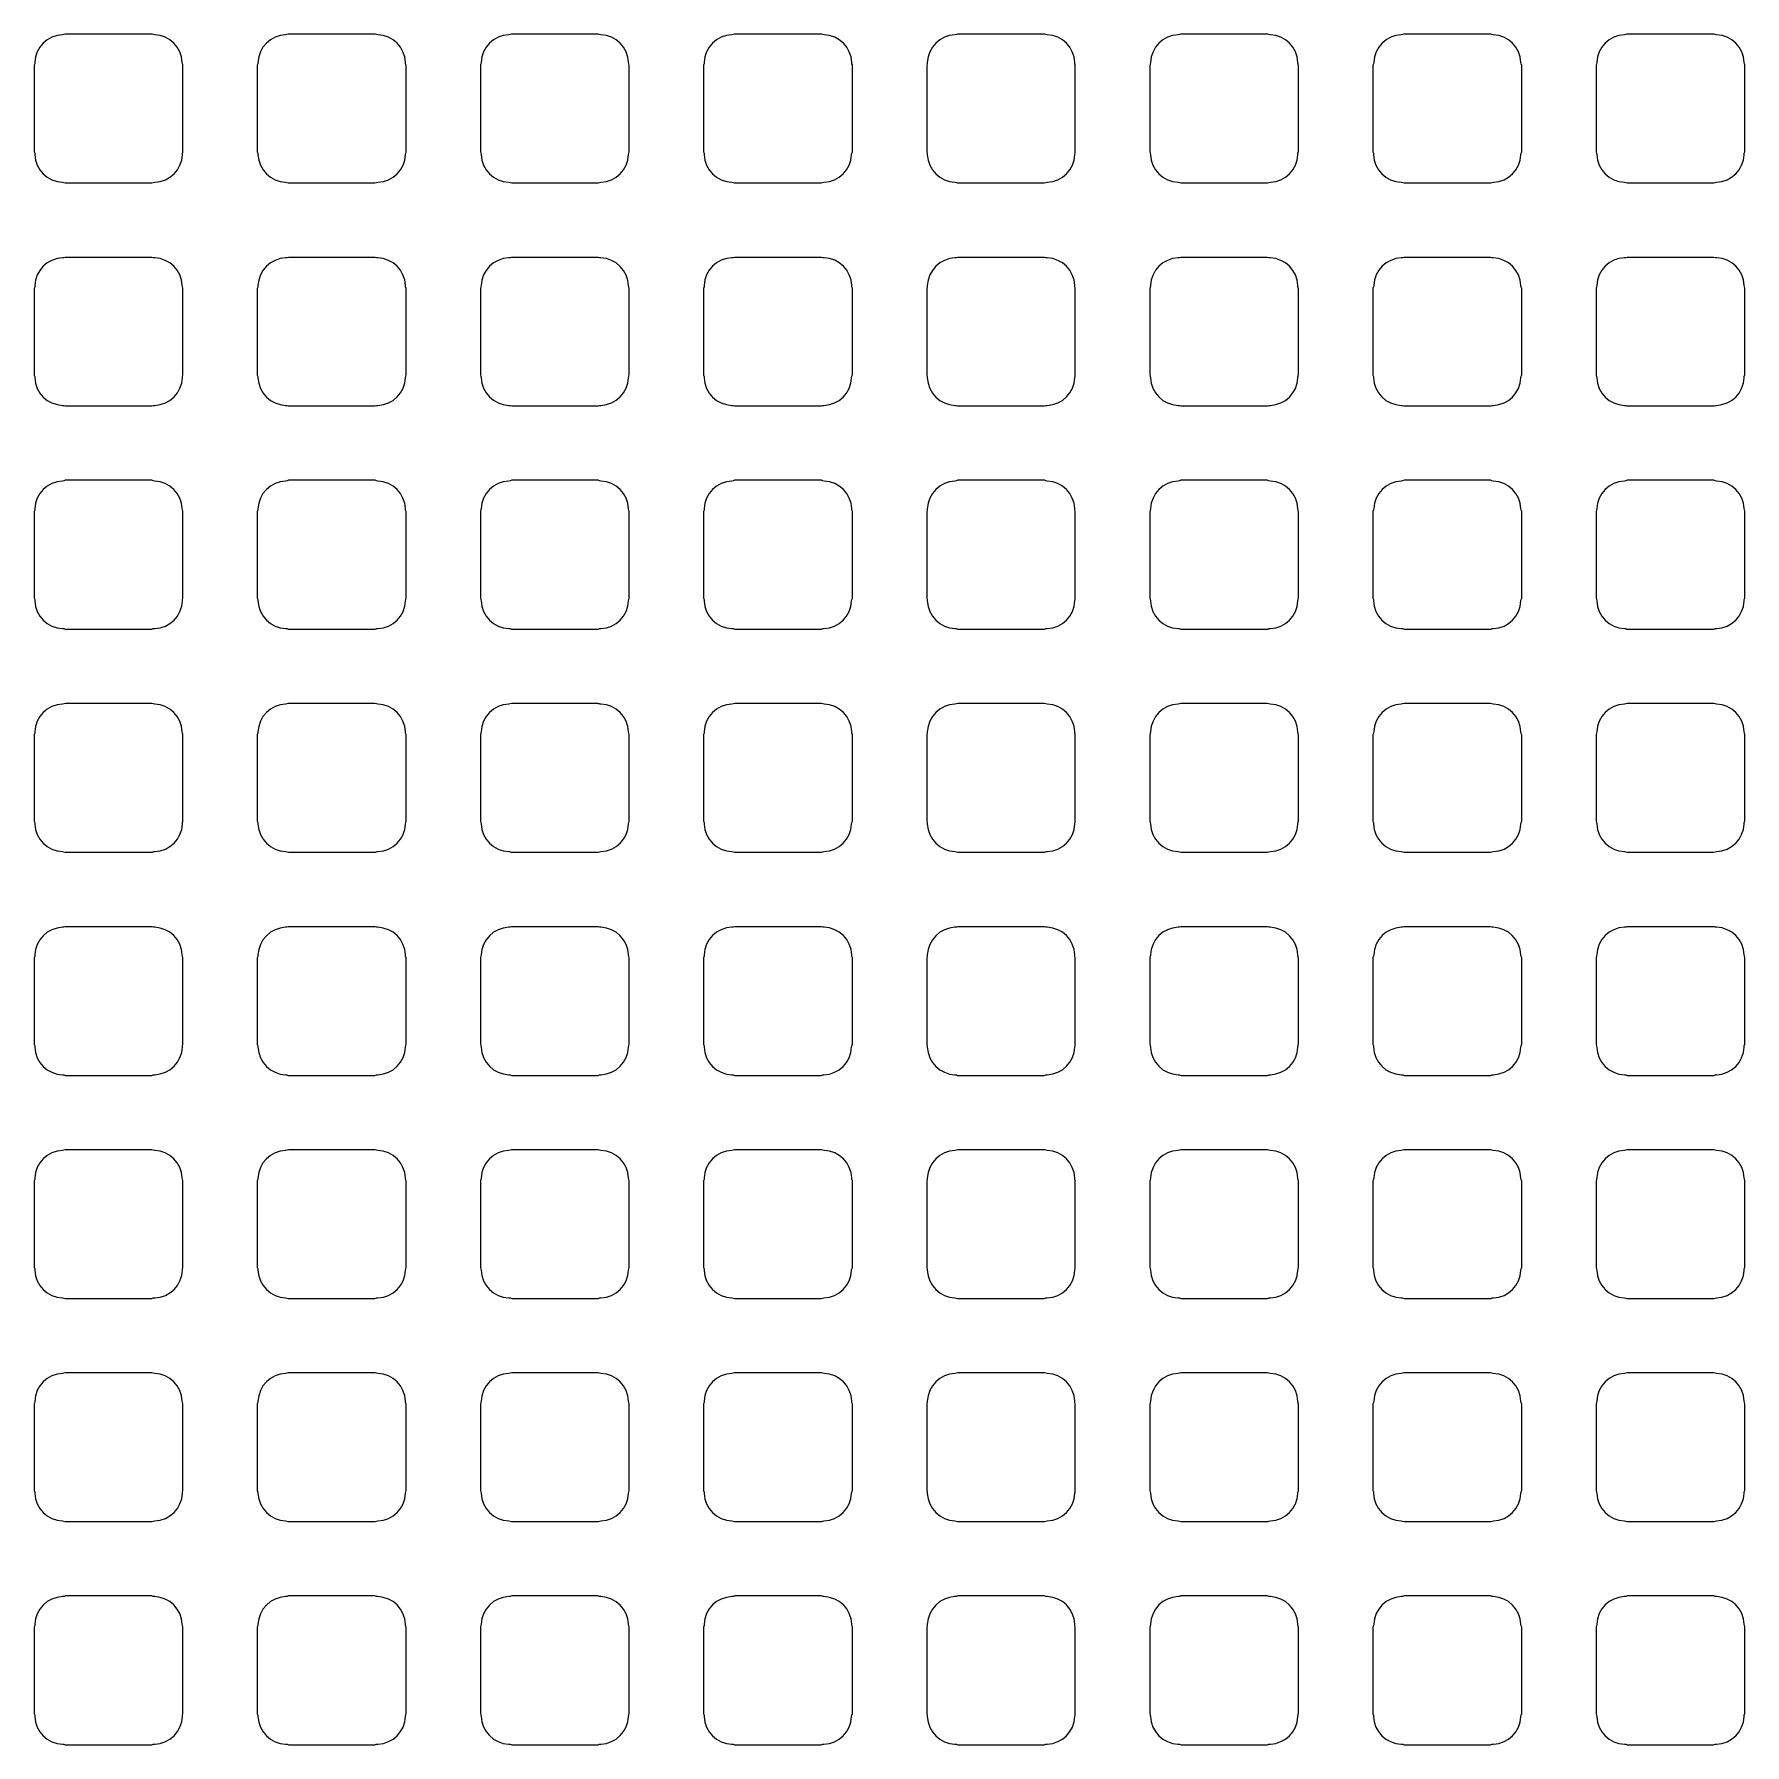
# Model space of a CAD drawing. Header units: millimetres. Extents: x 3440 to 3572, y 2 to 96.
# Drawn here: x 3529.025 to 3530.193, y 59.916 to 61.084 of the extents above; entities that cross this region are included whole.
import ezdxf

# ---------------------------------------------------------------- set-up
doc = ezdxf.new("R2010")
doc.units = ezdxf.units.MM
doc.header["$LTSCALE"] = 23.1
doc.layers.add('gbr-dxf', color=7, linetype='CONTINUOUS')

msp = doc.modelspace()

# ---------------------------------------------------------------- linework, layer by layer
at = {"layer": 'gbr-dxf', "linetype": 'Continuous'}
for points in [[(3529.0247, 61.0036, -0.095462), (3529.0251, 61.0017, 0.393729), (3529.044, 60.9829, -0.095482), (3529.0458, 60.9824), (3529.105, 60.9824, -0.104567), (3529.107, 60.9829, 0.393729), (3529.1259, 61.0018, -0.088868), (3529.1262, 61.0035), (3529.1262, 61.063, -0.092621), (3529.1258, 61.0648, 0.393729), (3529.107, 61.0836, -0.092282), (3529.1052, 61.084), (3529.0458, 61.084, -0.095462), (3529.044, 61.0836, 0.393729), (3529.0251, 61.0647, -0.09841), (3529.0247, 61.0628)], [(3529.177, 61.0036, -0.098843), (3529.1775, 61.0017, 0.393729), (3529.1964, 60.9829, -0.095482), (3529.1982, 60.9824), (3529.2574, 60.9824, -0.104567), (3529.2594, 60.9829, 0.393729), (3529.2783, 61.0018, -0.09841), (3529.2787, 61.0037), (3529.2787, 61.0628, -0.101214), (3529.2782, 61.0648, 0.393729), (3529.2594, 61.0836, -0.092282), (3529.2576, 61.084), (3529.1982, 61.084, -0.095462), (3529.1964, 61.0836, 0.393729), (3529.1775, 61.0647, -0.101678), (3529.177, 61.0628)], [(3529.3295, 61.0037, -0.098843), (3529.33, 61.0018, 0.393729), (3529.3488, 60.9829, -0.104195), (3529.3508, 60.9824), (3529.4098, 60.9824, -0.101214), (3529.4118, 60.9829, 0.393729), (3529.4306, 61.0018, -0.09841), (3529.4311, 61.0037), (3529.4311, 61.0628, -0.101214), (3529.4306, 61.0647, 0.393729), (3529.4118, 61.0836, -0.095482), (3529.4099, 61.084), (3529.3507, 61.084, -0.098843), (3529.3488, 61.0836, 0.393729), (3529.3299, 61.0647, -0.088868), (3529.3295, 61.063)], [(3529.4819, 61.0036, -0.095462), (3529.4823, 61.0017, 0.393729), (3529.5012, 60.9829, -0.09841), (3529.5031, 60.9824), (3529.5623, 60.9824, -0.095462), (3529.5641, 60.9829, 0.393729), (3529.583, 61.0017, -0.101678), (3529.5835, 61.0037), (3529.5835, 61.063, -0.092621), (3529.5831, 61.0648, 0.393729), (3529.5642, 61.0836, -0.088868), (3529.5625, 61.084), (3529.503, 61.084, -0.092621), (3529.5012, 61.0836, 0.393729), (3529.4823, 61.0648, -0.09841), (3529.4819, 61.0628)], [(3529.6343, 61.0036, -0.095462), (3529.6347, 61.0017, 0.393729), (3529.6536, 60.9829, -0.095482), (3529.6554, 60.9824), (3529.7146, 60.9824, -0.104567), (3529.7166, 60.9829, 0.393729), (3529.7355, 61.0018, -0.088868), (3529.7358, 61.0035), (3529.7358, 61.063, -0.092621), (3529.7354, 61.0648, 0.393729), (3529.7166, 61.0836, -0.092282), (3529.7148, 61.084), (3529.6554, 61.084, -0.095462), (3529.6536, 61.0836, 0.393729), (3529.6347, 61.0647, -0.09841), (3529.6343, 61.0628)], [(3529.7866, 61.0038, -0.104567), (3529.7871, 61.0018, 0.393729), (3529.806, 60.9829, -0.101678), (3529.808, 60.9824), (3529.8671, 60.9824, -0.098843), (3529.869, 60.9829, 0.393729), (3529.8878, 61.0017, -0.104195), (3529.8883, 61.0038), (3529.8883, 61.0626, -0.10699), (3529.8878, 61.0647, 0.393729), (3529.8689, 61.0836, -0.09841), (3529.867, 61.084), (3529.8078, 61.084, -0.089302), (3529.806, 61.0836, 0.393729), (3529.7872, 61.0648, -0.107228), (3529.7866, 61.0627)], [(3529.9391, 61.0036, -0.095462), (3529.9395, 61.0018, 0.393729), (3529.9584, 60.9829, -0.101678), (3529.9604, 60.9824), (3530.0195, 60.9824, -0.098843), (3530.0214, 60.9829, 0.393729), (3530.0402, 61.0017, -0.101678), (3530.0407, 61.0037), (3530.0407, 61.0627, -0.104567), (3530.0402, 61.0647, 0.393729), (3530.0213, 61.0836, -0.09841), (3530.0194, 61.084), (3529.9602, 61.084, -0.089302), (3529.9584, 61.0836, 0.393729), (3529.9396, 61.0648, -0.09841), (3529.9391, 61.0629)], [(3530.0915, 61.0036, -0.095462), (3530.0919, 61.0017, 0.393729), (3530.1108, 60.9829, -0.09841), (3530.1127, 60.9824), (3530.1719, 60.9824, -0.095462), (3530.1737, 60.9829, 0.393729), (3530.1926, 61.0017, -0.101678), (3530.1931, 61.0037), (3530.1931, 61.063, -0.092621), (3530.1927, 61.0648, 0.393729), (3530.1738, 61.0836, -0.088868), (3530.1721, 61.084), (3530.1126, 61.084, -0.092621), (3530.1108, 61.0836, 0.393729), (3530.0919, 61.0648, -0.09841), (3530.0915, 61.0628)], [(3529.0247, 60.8512, -0.095462), (3529.0251, 60.8493, 0.393729), (3529.044, 60.8305, -0.092282), (3529.0457, 60.8301), (3529.1051, 60.8301, -0.101214), (3529.107, 60.8305, 0.393729), (3529.1259, 60.8494, -0.088868), (3529.1262, 60.8511), (3529.1262, 60.9106, -0.092621), (3529.1258, 60.9124, 0.393729), (3529.107, 60.9312, -0.095482), (3529.1051, 60.9316), (3529.0459, 60.9316, -0.098843), (3529.044, 60.9312, 0.393729), (3529.0251, 60.9123, -0.09841), (3529.0247, 60.9104)], [(3529.177, 60.8512, -0.098843), (3529.1775, 60.8493, 0.393729), (3529.1964, 60.8305, -0.092282), (3529.1981, 60.8301), (3529.2574, 60.8301, -0.101214), (3529.2594, 60.8305, 0.393729), (3529.2783, 60.8494, -0.09841), (3529.2787, 60.8513), (3529.2787, 60.9104, -0.101214), (3529.2782, 60.9124, 0.393729), (3529.2594, 60.9312, -0.095482), (3529.2575, 60.9316), (3529.1983, 60.9316, -0.098843), (3529.1964, 60.9312, 0.393729), (3529.1775, 60.9123, -0.101678), (3529.177, 60.9104)], [(3529.3295, 60.8513, -0.098843), (3529.33, 60.8494, 0.393729), (3529.3488, 60.8305, -0.101678), (3529.3508, 60.8301), (3529.4099, 60.8301, -0.098843), (3529.4118, 60.8305, 0.393729), (3529.4306, 60.8494, -0.09841), (3529.4311, 60.8513), (3529.4311, 60.9104, -0.101214), (3529.4306, 60.9123, 0.393729), (3529.4118, 60.9312, -0.09841), (3529.4099, 60.9316), (3529.3507, 60.9316, -0.101214), (3529.3488, 60.9312, 0.393729), (3529.3299, 60.9123, -0.088868), (3529.3295, 60.9106)], [(3529.4819, 60.8512, -0.095462), (3529.4823, 60.8493, 0.393729), (3529.5012, 60.8305, -0.095482), (3529.503, 60.8301), (3529.5623, 60.8301, -0.092621), (3529.5641, 60.8305, 0.393729), (3529.583, 60.8493, -0.101678), (3529.5835, 60.8513), (3529.5835, 60.9106, -0.092621), (3529.5831, 60.9124, 0.393729), (3529.5642, 60.9312, -0.092282), (3529.5624, 60.9316), (3529.5031, 60.9316, -0.095462), (3529.5012, 60.9312, 0.393729), (3529.4823, 60.9124, -0.09841), (3529.4819, 60.9104)], [(3529.6343, 60.8512, -0.095462), (3529.6347, 60.8493, 0.393729), (3529.6536, 60.8305, -0.092282), (3529.6553, 60.8301), (3529.7146, 60.8301, -0.101214), (3529.7166, 60.8305, 0.393729), (3529.7355, 60.8494, -0.088868), (3529.7358, 60.8511), (3529.7358, 60.9106, -0.092621), (3529.7354, 60.9124, 0.393729), (3529.7166, 60.9312, -0.095482), (3529.7147, 60.9316), (3529.6555, 60.9316, -0.098843), (3529.6536, 60.9312, 0.393729), (3529.6347, 60.9123, -0.09841), (3529.6343, 60.9104)], [(3529.7866, 60.8514, -0.104567), (3529.7871, 60.8494, 0.393729), (3529.806, 60.8305, -0.09841), (3529.8079, 60.8301), (3529.8671, 60.8301, -0.095462), (3529.869, 60.8305, 0.393729), (3529.8878, 60.8493, -0.104195), (3529.8883, 60.8514), (3529.8883, 60.9102, -0.10699), (3529.8878, 60.9123, 0.393729), (3529.8689, 60.9312, -0.101678), (3529.867, 60.9316), (3529.8078, 60.9316, -0.092621), (3529.806, 60.9312, 0.393729), (3529.7872, 60.9124, -0.107228), (3529.7866, 60.9103)], [(3529.9391, 60.8512, -0.095462), (3529.9395, 60.8494, 0.393729), (3529.9584, 60.8305, -0.09841), (3529.9603, 60.8301), (3530.0195, 60.8301, -0.095462), (3530.0214, 60.8305, 0.393729), (3530.0402, 60.8493, -0.101678), (3530.0407, 60.8513), (3530.0407, 60.9103, -0.104567), (3530.0402, 60.9123, 0.393729), (3530.0213, 60.9312, -0.101678), (3530.0194, 60.9316), (3529.9602, 60.9316, -0.092621), (3529.9584, 60.9312, 0.393729), (3529.9396, 60.9124, -0.09841), (3529.9391, 60.9105)], [(3530.0915, 60.8512, -0.095462), (3530.0919, 60.8493, 0.393729), (3530.1108, 60.8305, -0.095482), (3530.1126, 60.8301), (3530.1719, 60.8301, -0.092621), (3530.1737, 60.8305, 0.393729), (3530.1926, 60.8493, -0.101678), (3530.1931, 60.8513), (3530.1931, 60.9106, -0.092621), (3530.1927, 60.9124, 0.393729), (3530.1738, 60.9312, -0.092282), (3530.172, 60.9316), (3530.1127, 60.9316, -0.095462), (3530.1108, 60.9312, 0.393729), (3530.0919, 60.9124, -0.09841), (3530.0915, 60.9104)], [(3529.0247, 60.6988, -0.095462), (3529.0251, 60.6969, 0.393729), (3529.044, 60.6781, -0.088868), (3529.0457, 60.6777), (3529.1051, 60.6777, -0.098843), (3529.107, 60.6781, 0.393729), (3529.1259, 60.697, -0.088868), (3529.1262, 60.6987), (3529.1262, 60.7582, -0.092621), (3529.1258, 60.76, 0.393729), (3529.107, 60.7788, -0.09841), (3529.1051, 60.7793), (3529.0459, 60.7793, -0.101214), (3529.044, 60.7788, 0.393729), (3529.0251, 60.7599, -0.09841), (3529.0247, 60.758)], [(3529.177, 60.6988, -0.098843), (3529.1775, 60.6969, 0.393729), (3529.1964, 60.6781, -0.088868), (3529.1981, 60.6777), (3529.2575, 60.6777, -0.098843), (3529.2594, 60.6781, 0.393729), (3529.2783, 60.697, -0.09841), (3529.2787, 60.6989), (3529.2787, 60.758, -0.101214), (3529.2782, 60.76, 0.393729), (3529.2594, 60.7788, -0.09841), (3529.2575, 60.7793), (3529.1983, 60.7793, -0.101214), (3529.1964, 60.7788, 0.393729), (3529.1775, 60.7599, -0.101678), (3529.177, 60.758)], [(3529.3295, 60.6989, -0.098843), (3529.33, 60.697, 0.393729), (3529.3488, 60.6781, -0.09841), (3529.3507, 60.6777), (3529.4099, 60.6777, -0.095462), (3529.4118, 60.6781, 0.393729), (3529.4306, 60.697, -0.09841), (3529.4311, 60.6989), (3529.4311, 60.758, -0.101214), (3529.4306, 60.7599, 0.393729), (3529.4118, 60.7788, -0.101678), (3529.4098, 60.7793), (3529.3508, 60.7793, -0.104567), (3529.3488, 60.7788, 0.393729), (3529.3299, 60.7599, -0.088868), (3529.3295, 60.7582)], [(3529.4819, 60.6988, -0.095462), (3529.4823, 60.6969, 0.393729), (3529.5012, 60.6781, -0.092282), (3529.503, 60.6777), (3529.5624, 60.6777, -0.089302), (3529.5641, 60.6781, 0.393729), (3529.583, 60.6969, -0.101678), (3529.5835, 60.6989), (3529.5835, 60.7582, -0.092621), (3529.5831, 60.76, 0.393729), (3529.5642, 60.7788, -0.095482), (3529.5624, 60.7793), (3529.5031, 60.7793, -0.098843), (3529.5012, 60.7788, 0.393729), (3529.4823, 60.76, -0.09841), (3529.4819, 60.758)], [(3529.6343, 60.6988, -0.095462), (3529.6347, 60.6969, 0.393729), (3529.6536, 60.6781, -0.088868), (3529.6553, 60.6777), (3529.7147, 60.6777, -0.098843), (3529.7166, 60.6781, 0.393729), (3529.7355, 60.697, -0.088868), (3529.7358, 60.6987), (3529.7358, 60.7582, -0.092621), (3529.7354, 60.76, 0.393729), (3529.7166, 60.7788, -0.09841), (3529.7147, 60.7793), (3529.6555, 60.7793, -0.101214), (3529.6536, 60.7788, 0.393729), (3529.6347, 60.7599, -0.09841), (3529.6343, 60.758)], [(3529.7866, 60.699, -0.104567), (3529.7871, 60.697, 0.393729), (3529.806, 60.6781, -0.095482), (3529.8078, 60.6777), (3529.8672, 60.6777, -0.092621), (3529.869, 60.6781, 0.393729), (3529.8878, 60.6969, -0.104195), (3529.8883, 60.699), (3529.8883, 60.7578, -0.10699), (3529.8878, 60.7599, 0.393729), (3529.8689, 60.7788, -0.104195), (3529.8669, 60.7793), (3529.8079, 60.7793, -0.095462), (3529.806, 60.7788, 0.393729), (3529.7872, 60.76, -0.107228), (3529.7866, 60.7579)], [(3529.9391, 60.6988, -0.095462), (3529.9395, 60.697, 0.393729), (3529.9584, 60.6781, -0.095482), (3529.9603, 60.6777), (3530.0196, 60.6777, -0.092621), (3530.0214, 60.6781, 0.393729), (3530.0402, 60.6969, -0.101678), (3530.0407, 60.6989), (3530.0407, 60.7579, -0.104567), (3530.0402, 60.7599, 0.393729), (3530.0213, 60.7788, -0.104195), (3530.0193, 60.7793), (3529.9603, 60.7793, -0.095462), (3529.9584, 60.7788, 0.393729), (3529.9396, 60.76, -0.09841), (3529.9391, 60.7581)], [(3530.0915, 60.6988, -0.095462), (3530.0919, 60.6969, 0.393729), (3530.1108, 60.6781, -0.092282), (3530.1126, 60.6777), (3530.172, 60.6777, -0.089302), (3530.1737, 60.6781, 0.393729), (3530.1926, 60.6969, -0.101678), (3530.1931, 60.6989), (3530.1931, 60.7582, -0.092621), (3530.1927, 60.76, 0.393729), (3530.1738, 60.7788, -0.095482), (3530.172, 60.7793), (3530.1127, 60.7793, -0.098843), (3530.1108, 60.7788, 0.393729), (3530.0919, 60.76, -0.09841), (3530.0915, 60.758)], [(3529.0247, 60.5464, -0.095462), (3529.0251, 60.5445, 0.393729), (3529.044, 60.5257, -0.09841), (3529.0459, 60.5252), (3529.1049, 60.5252, -0.10699), (3529.107, 60.5257, 0.393729), (3529.1259, 60.5446, -0.088868), (3529.1262, 60.5463), (3529.1262, 60.6058, -0.092621), (3529.1258, 60.6076, 0.393729), (3529.107, 60.6264, -0.101678), (3529.105, 60.6269), (3529.046, 60.6269, -0.104567), (3529.044, 60.6264, 0.393729), (3529.0251, 60.6075, -0.09841), (3529.0247, 60.6056)], [(3529.177, 60.5464, -0.098843), (3529.1775, 60.5445, 0.393729), (3529.1964, 60.5257, -0.09841), (3529.1983, 60.5252), (3529.2573, 60.5252, -0.10699), (3529.2594, 60.5257, 0.393729), (3529.2783, 60.5446, -0.09841), (3529.2787, 60.5465), (3529.2787, 60.6056, -0.101214), (3529.2782, 60.6076, 0.393729), (3529.2594, 60.6264, -0.101678), (3529.2574, 60.6269), (3529.1984, 60.6269, -0.104567), (3529.1964, 60.6264, 0.393729), (3529.1775, 60.6075, -0.101678), (3529.177, 60.6056)], [(3529.3295, 60.5465, -0.098843), (3529.33, 60.5446, 0.393729), (3529.3488, 60.5257, -0.107228), (3529.3509, 60.5252), (3529.4098, 60.5252, -0.104567), (3529.4118, 60.5257, 0.393729), (3529.4306, 60.5446, -0.09841), (3529.4311, 60.5465), (3529.4311, 60.6056, -0.101214), (3529.4306, 60.6075, 0.393729), (3529.4118, 60.6264, -0.104195), (3529.4097, 60.6269), (3529.3508, 60.6269, -0.10699), (3529.3488, 60.6264, 0.393729), (3529.3299, 60.6075, -0.088868), (3529.3295, 60.6058)], [(3529.4819, 60.5464, -0.095462), (3529.4823, 60.5445, 0.393729), (3529.5012, 60.5257, -0.101678), (3529.5031, 60.5252), (3529.5622, 60.5252, -0.098843), (3529.5641, 60.5257, 0.393729), (3529.583, 60.5445, -0.101678), (3529.5835, 60.5465), (3529.5835, 60.6058, -0.092621), (3529.5831, 60.6076, 0.393729), (3529.5642, 60.6264, -0.09841), (3529.5623, 60.6269), (3529.5032, 60.6269, -0.101214), (3529.5012, 60.6264, 0.393729), (3529.4823, 60.6076, -0.09841), (3529.4819, 60.6056)], [(3529.6343, 60.5464, -0.095462), (3529.6347, 60.5445, 0.393729), (3529.6536, 60.5257, -0.09841), (3529.6555, 60.5252), (3529.7145, 60.5252, -0.10699), (3529.7166, 60.5257, 0.393729), (3529.7355, 60.5446, -0.088868), (3529.7358, 60.5463), (3529.7358, 60.6058, -0.092621), (3529.7354, 60.6076, 0.393729), (3529.7166, 60.6264, -0.101678), (3529.7146, 60.6269), (3529.6556, 60.6269, -0.104567), (3529.6536, 60.6264, 0.393729), (3529.6347, 60.6075, -0.09841), (3529.6343, 60.6056)], [(3529.7866, 60.5466, -0.104567), (3529.7871, 60.5446, 0.393729), (3529.806, 60.5257, -0.104195), (3529.808, 60.5252), (3529.867, 60.5252, -0.101214), (3529.869, 60.5257, 0.393729), (3529.8878, 60.5445, -0.104195), (3529.8883, 60.5466), (3529.8883, 60.6054, -0.10699), (3529.8878, 60.6075, 0.393729), (3529.8689, 60.6264, -0.107228), (3529.8669, 60.6269), (3529.8079, 60.6269, -0.098843), (3529.806, 60.6264, 0.393729), (3529.7872, 60.6076, -0.107228), (3529.7866, 60.6055)], [(3529.9391, 60.5464, -0.095462), (3529.9395, 60.5446, 0.393729), (3529.9584, 60.5257, -0.104195), (3529.9604, 60.5252), (3530.0194, 60.5252, -0.101214), (3530.0214, 60.5257, 0.393729), (3530.0402, 60.5445, -0.101678), (3530.0407, 60.5465), (3530.0407, 60.6055, -0.104567), (3530.0402, 60.6075, 0.393729), (3530.0213, 60.6264, -0.107228), (3530.0193, 60.6269), (3529.9603, 60.6269, -0.098843), (3529.9584, 60.6264, 0.393729), (3529.9396, 60.6076, -0.09841), (3529.9391, 60.6057)], [(3530.0915, 60.5464, -0.095462), (3530.0919, 60.5445, 0.393729), (3530.1108, 60.5257, -0.101678), (3530.1127, 60.5252), (3530.1718, 60.5252, -0.098843), (3530.1737, 60.5257, 0.393729), (3530.1926, 60.5445, -0.101678), (3530.1931, 60.5465), (3530.1931, 60.6058, -0.092621), (3530.1927, 60.6076, 0.393729), (3530.1738, 60.6264, -0.09841), (3530.1719, 60.6269), (3530.1128, 60.6269, -0.101214), (3530.1108, 60.6264, 0.393729), (3530.0919, 60.6076, -0.09841), (3530.0915, 60.6056)], [(3529.0247, 60.394, -0.095462), (3529.0251, 60.3921, 0.393729), (3529.044, 60.3733, -0.095482), (3529.0458, 60.3728), (3529.105, 60.3728, -0.104567), (3529.107, 60.3733, 0.393729), (3529.1259, 60.3922, -0.088868), (3529.1262, 60.3939), (3529.1262, 60.4534, -0.092621), (3529.1258, 60.4552, 0.393729), (3529.107, 60.474, -0.092282), (3529.1052, 60.4744), (3529.0458, 60.4744, -0.095462), (3529.044, 60.474, 0.393729), (3529.0251, 60.4551, -0.09841), (3529.0247, 60.4532)], [(3529.177, 60.394, -0.098843), (3529.1775, 60.3921, 0.393729), (3529.1964, 60.3733, -0.095482), (3529.1982, 60.3728), (3529.2574, 60.3728, -0.104567), (3529.2594, 60.3733, 0.393729), (3529.2783, 60.3922, -0.09841), (3529.2787, 60.3941), (3529.2787, 60.4532, -0.101214), (3529.2782, 60.4552, 0.393729), (3529.2594, 60.474, -0.092282), (3529.2576, 60.4744), (3529.1982, 60.4744, -0.095462), (3529.1964, 60.474, 0.393729), (3529.1775, 60.4551, -0.101678), (3529.177, 60.4532)], [(3529.3295, 60.3941, -0.098843), (3529.33, 60.3922, 0.393729), (3529.3488, 60.3733, -0.104195), (3529.3508, 60.3728), (3529.4098, 60.3728, -0.101214), (3529.4118, 60.3733, 0.393729), (3529.4306, 60.3922, -0.09841), (3529.4311, 60.3941), (3529.4311, 60.4532, -0.101214), (3529.4306, 60.4551, 0.393729), (3529.4118, 60.474, -0.095482), (3529.4099, 60.4744), (3529.3507, 60.4744, -0.098843), (3529.3488, 60.474, 0.393729), (3529.3299, 60.4551, -0.088868), (3529.3295, 60.4534)], [(3529.4819, 60.394, -0.095462), (3529.4823, 60.3921, 0.393729), (3529.5012, 60.3733, -0.09841), (3529.5031, 60.3728), (3529.5623, 60.3728, -0.095462), (3529.5641, 60.3733, 0.393729), (3529.583, 60.3921, -0.101678), (3529.5835, 60.3941), (3529.5835, 60.4534, -0.092621), (3529.5831, 60.4552, 0.393729), (3529.5642, 60.474, -0.088868), (3529.5625, 60.4744), (3529.503, 60.4744, -0.092621), (3529.5012, 60.474, 0.393729), (3529.4823, 60.4552, -0.09841), (3529.4819, 60.4532)], [(3529.6343, 60.394, -0.095462), (3529.6347, 60.3921, 0.393729), (3529.6536, 60.3733, -0.095482), (3529.6554, 60.3728), (3529.7146, 60.3728, -0.104567), (3529.7166, 60.3733, 0.393729), (3529.7355, 60.3922, -0.088868), (3529.7358, 60.3939), (3529.7358, 60.4534, -0.092621), (3529.7354, 60.4552, 0.393729), (3529.7166, 60.474, -0.092282), (3529.7148, 60.4744), (3529.6554, 60.4744, -0.095462), (3529.6536, 60.474, 0.393729), (3529.6347, 60.4551, -0.09841), (3529.6343, 60.4532)], [(3529.7866, 60.3942, -0.104567), (3529.7871, 60.3922, 0.393729), (3529.806, 60.3733, -0.101678), (3529.808, 60.3728), (3529.8671, 60.3728, -0.098843), (3529.869, 60.3733, 0.393729), (3529.8878, 60.3921, -0.104195), (3529.8883, 60.3942), (3529.8883, 60.453, -0.10699), (3529.8878, 60.4551, 0.393729), (3529.8689, 60.474, -0.09841), (3529.867, 60.4744), (3529.8078, 60.4744, -0.089302), (3529.806, 60.474, 0.393729), (3529.7872, 60.4552, -0.107228), (3529.7866, 60.4531)], [(3529.9391, 60.394, -0.095462), (3529.9395, 60.3922, 0.393729), (3529.9584, 60.3733, -0.101678), (3529.9604, 60.3728), (3530.0195, 60.3728, -0.098843), (3530.0214, 60.3733, 0.393729), (3530.0402, 60.3921, -0.101678), (3530.0407, 60.3941), (3530.0407, 60.4531, -0.104567), (3530.0402, 60.4551, 0.393729), (3530.0213, 60.474, -0.09841), (3530.0194, 60.4744), (3529.9602, 60.4744, -0.089302), (3529.9584, 60.474, 0.393729), (3529.9396, 60.4552, -0.09841), (3529.9391, 60.4533)], [(3530.0915, 60.394, -0.095462), (3530.0919, 60.3921, 0.393729), (3530.1108, 60.3733, -0.09841), (3530.1127, 60.3728), (3530.1719, 60.3728, -0.095462), (3530.1737, 60.3733, 0.393729), (3530.1926, 60.3921, -0.101678), (3530.1931, 60.3941), (3530.1931, 60.4534, -0.092621), (3530.1927, 60.4552, 0.393729), (3530.1738, 60.474, -0.088868), (3530.1721, 60.4744), (3530.1126, 60.4744, -0.092621), (3530.1108, 60.474, 0.393729), (3530.0919, 60.4552, -0.09841), (3530.0915, 60.4532)], [(3529.0247, 60.2416, -0.095462), (3529.0251, 60.2397, 0.393729), (3529.044, 60.2209, -0.092282), (3529.0457, 60.2205), (3529.1051, 60.2205, -0.101214), (3529.107, 60.2209, 0.393729), (3529.1259, 60.2398, -0.088868), (3529.1262, 60.2415), (3529.1262, 60.301, -0.092621), (3529.1258, 60.3028, 0.393729), (3529.107, 60.3216, -0.095482), (3529.1051, 60.322), (3529.0459, 60.322, -0.098843), (3529.044, 60.3216, 0.393729), (3529.0251, 60.3027, -0.09841), (3529.0247, 60.3008)], [(3529.177, 60.2416, -0.098843), (3529.1775, 60.2397, 0.393729), (3529.1964, 60.2209, -0.092282), (3529.1981, 60.2205), (3529.2574, 60.2205, -0.101214), (3529.2594, 60.2209, 0.393729), (3529.2783, 60.2398, -0.09841), (3529.2787, 60.2417), (3529.2787, 60.3008, -0.101214), (3529.2782, 60.3028, 0.393729), (3529.2594, 60.3216, -0.095482), (3529.2575, 60.322), (3529.1983, 60.322, -0.098843), (3529.1964, 60.3216, 0.393729), (3529.1775, 60.3027, -0.101678), (3529.177, 60.3008)], [(3529.3295, 60.2417, -0.098843), (3529.33, 60.2398, 0.393729), (3529.3488, 60.2209, -0.101678), (3529.3508, 60.2205), (3529.4099, 60.2205, -0.098843), (3529.4118, 60.2209, 0.393729), (3529.4306, 60.2398, -0.09841), (3529.4311, 60.2417), (3529.4311, 60.3008, -0.101214), (3529.4306, 60.3027, 0.393729), (3529.4118, 60.3216, -0.09841), (3529.4099, 60.322), (3529.3507, 60.322, -0.101214), (3529.3488, 60.3216, 0.393729), (3529.3299, 60.3027, -0.088868), (3529.3295, 60.301)], [(3529.4819, 60.2416, -0.095462), (3529.4823, 60.2397, 0.393729), (3529.5012, 60.2209, -0.095482), (3529.503, 60.2205), (3529.5623, 60.2205, -0.092621), (3529.5641, 60.2209, 0.393729), (3529.583, 60.2397, -0.101678), (3529.5835, 60.2417), (3529.5835, 60.301, -0.092621), (3529.5831, 60.3028, 0.393729), (3529.5642, 60.3216, -0.092282), (3529.5624, 60.322), (3529.5031, 60.322, -0.095462), (3529.5012, 60.3216, 0.393729), (3529.4823, 60.3028, -0.09841), (3529.4819, 60.3008)], [(3529.6343, 60.2416, -0.095462), (3529.6347, 60.2397, 0.393729), (3529.6536, 60.2209, -0.092282), (3529.6553, 60.2205), (3529.7146, 60.2205, -0.101214), (3529.7166, 60.2209, 0.393729), (3529.7355, 60.2398, -0.088868), (3529.7358, 60.2415), (3529.7358, 60.301, -0.092621), (3529.7354, 60.3028, 0.393729), (3529.7166, 60.3216, -0.095482), (3529.7147, 60.322), (3529.6555, 60.322, -0.098843), (3529.6536, 60.3216, 0.393729), (3529.6347, 60.3027, -0.09841), (3529.6343, 60.3008)], [(3529.7866, 60.2418, -0.104567), (3529.7871, 60.2398, 0.393729), (3529.806, 60.2209, -0.09841), (3529.8079, 60.2205), (3529.8671, 60.2205, -0.095462), (3529.869, 60.2209, 0.393729), (3529.8878, 60.2397, -0.104195), (3529.8883, 60.2418), (3529.8883, 60.3006, -0.10699), (3529.8878, 60.3027, 0.393729), (3529.8689, 60.3216, -0.101678), (3529.867, 60.322), (3529.8078, 60.322, -0.092621), (3529.806, 60.3216, 0.393729), (3529.7872, 60.3028, -0.107228), (3529.7866, 60.3007)], [(3529.9391, 60.2416, -0.095462), (3529.9395, 60.2398, 0.393729), (3529.9584, 60.2209, -0.09841), (3529.9603, 60.2205), (3530.0195, 60.2205, -0.095462), (3530.0214, 60.2209, 0.393729), (3530.0402, 60.2397, -0.101678), (3530.0407, 60.2417), (3530.0407, 60.3007, -0.104567), (3530.0402, 60.3027, 0.393729), (3530.0213, 60.3216, -0.101678), (3530.0194, 60.322), (3529.9602, 60.322, -0.092621), (3529.9584, 60.3216, 0.393729), (3529.9396, 60.3028, -0.09841), (3529.9391, 60.3009)], [(3530.0915, 60.2416, -0.095462), (3530.0919, 60.2397, 0.393729), (3530.1108, 60.2209, -0.095482), (3530.1126, 60.2205), (3530.1719, 60.2205, -0.092621), (3530.1737, 60.2209, 0.393729), (3530.1926, 60.2397, -0.101678), (3530.1931, 60.2417), (3530.1931, 60.301, -0.092621), (3530.1927, 60.3028, 0.393729), (3530.1738, 60.3216, -0.092282), (3530.172, 60.322), (3530.1127, 60.322, -0.095462), (3530.1108, 60.3216, 0.393729), (3530.0919, 60.3028, -0.09841), (3530.0915, 60.3008)], [(3529.0247, 60.0892, -0.095462), (3529.0251, 60.0873, 0.393729), (3529.044, 60.0685, -0.088868), (3529.0457, 60.0681), (3529.1051, 60.0681, -0.098843), (3529.107, 60.0685, 0.393729), (3529.1259, 60.0874, -0.088868), (3529.1262, 60.0891), (3529.1262, 60.1486, -0.092621), (3529.1258, 60.1504, 0.393729), (3529.107, 60.1692, -0.09841), (3529.1051, 60.1697), (3529.0459, 60.1697, -0.101214), (3529.044, 60.1692, 0.393729), (3529.0251, 60.1503, -0.09841), (3529.0247, 60.1484)], [(3529.177, 60.0892, -0.098843), (3529.1775, 60.0873, 0.393729), (3529.1964, 60.0685, -0.088868), (3529.1981, 60.0681), (3529.2575, 60.0681, -0.098843), (3529.2594, 60.0685, 0.393729), (3529.2783, 60.0874, -0.09841), (3529.2787, 60.0893), (3529.2787, 60.1484, -0.101214), (3529.2782, 60.1504, 0.393729), (3529.2594, 60.1692, -0.09841), (3529.2575, 60.1697), (3529.1983, 60.1697, -0.101214), (3529.1964, 60.1692, 0.393729), (3529.1775, 60.1503, -0.101678), (3529.177, 60.1484)], [(3529.3295, 60.0893, -0.098843), (3529.33, 60.0874, 0.393729), (3529.3488, 60.0685, -0.09841), (3529.3507, 60.0681), (3529.4099, 60.0681, -0.095462), (3529.4118, 60.0685, 0.393729), (3529.4306, 60.0874, -0.09841), (3529.4311, 60.0893), (3529.4311, 60.1484, -0.101214), (3529.4306, 60.1503, 0.393729), (3529.4118, 60.1692, -0.101678), (3529.4098, 60.1697), (3529.3508, 60.1697, -0.104567), (3529.3488, 60.1692, 0.393729), (3529.3299, 60.1503, -0.088868), (3529.3295, 60.1486)], [(3529.4819, 60.0892, -0.095462), (3529.4823, 60.0873, 0.393729), (3529.5012, 60.0685, -0.092282), (3529.503, 60.0681), (3529.5624, 60.0681, -0.089302), (3529.5641, 60.0685, 0.393729), (3529.583, 60.0873, -0.101678), (3529.5835, 60.0893), (3529.5835, 60.1486, -0.092621), (3529.5831, 60.1504, 0.393729), (3529.5642, 60.1692, -0.095482), (3529.5624, 60.1697), (3529.5031, 60.1697, -0.098843), (3529.5012, 60.1692, 0.393729), (3529.4823, 60.1504, -0.09841), (3529.4819, 60.1484)], [(3529.6343, 60.0892, -0.095462), (3529.6347, 60.0873, 0.393729), (3529.6536, 60.0685, -0.088868), (3529.6553, 60.0681), (3529.7147, 60.0681, -0.098843), (3529.7166, 60.0685, 0.393729), (3529.7355, 60.0874, -0.088868), (3529.7358, 60.0891), (3529.7358, 60.1486, -0.092621), (3529.7354, 60.1504, 0.393729), (3529.7166, 60.1692, -0.09841), (3529.7147, 60.1697), (3529.6555, 60.1697, -0.101214), (3529.6536, 60.1692, 0.393729), (3529.6347, 60.1503, -0.09841), (3529.6343, 60.1484)], [(3529.7866, 60.0894, -0.104567), (3529.7871, 60.0874, 0.393729), (3529.806, 60.0685, -0.095482), (3529.8078, 60.0681), (3529.8672, 60.0681, -0.092621), (3529.869, 60.0685, 0.393729), (3529.8878, 60.0873, -0.104195), (3529.8883, 60.0894), (3529.8883, 60.1482, -0.10699), (3529.8878, 60.1503, 0.393729), (3529.8689, 60.1692, -0.104195), (3529.8669, 60.1697), (3529.8079, 60.1697, -0.095462), (3529.806, 60.1692, 0.393729), (3529.7872, 60.1504, -0.107228), (3529.7866, 60.1483)], [(3529.9391, 60.0892, -0.095462), (3529.9395, 60.0874, 0.393729), (3529.9584, 60.0685, -0.095482), (3529.9603, 60.0681), (3530.0196, 60.0681, -0.092621), (3530.0214, 60.0685, 0.393729), (3530.0402, 60.0873, -0.101678), (3530.0407, 60.0893), (3530.0407, 60.1483, -0.104567), (3530.0402, 60.1503, 0.393729), (3530.0213, 60.1692, -0.104195), (3530.0193, 60.1697), (3529.9603, 60.1697, -0.095462), (3529.9584, 60.1692, 0.393729), (3529.9396, 60.1504, -0.09841), (3529.9391, 60.1485)], [(3530.0915, 60.0892, -0.095462), (3530.0919, 60.0873, 0.393729), (3530.1108, 60.0685, -0.092282), (3530.1126, 60.0681), (3530.172, 60.0681, -0.089302), (3530.1737, 60.0685, 0.393729), (3530.1926, 60.0873, -0.101678), (3530.1931, 60.0893), (3530.1931, 60.1486, -0.092621), (3530.1927, 60.1504, 0.393729), (3530.1738, 60.1692, -0.095482), (3530.172, 60.1697), (3530.1127, 60.1697, -0.098843), (3530.1108, 60.1692, 0.393729), (3530.0919, 60.1504, -0.09841), (3530.0915, 60.1484)], [(3529.0247, 59.9368, -0.095462), (3529.0251, 59.9349, 0.393729), (3529.044, 59.9161, -0.09841), (3529.0459, 59.9156), (3529.1049, 59.9156, -0.10699), (3529.107, 59.9161, 0.393729), (3529.1259, 59.935, -0.088868), (3529.1262, 59.9367), (3529.1262, 59.9962, -0.092621), (3529.1258, 59.998, 0.393729), (3529.107, 60.0168, -0.101678), (3529.105, 60.0173), (3529.046, 60.0173, -0.104567), (3529.044, 60.0168, 0.393729), (3529.0251, 59.9979, -0.09841), (3529.0247, 59.996)], [(3529.177, 59.9368, -0.098843), (3529.1775, 59.9349, 0.393729), (3529.1964, 59.9161, -0.09841), (3529.1983, 59.9156), (3529.2573, 59.9156, -0.10699), (3529.2594, 59.9161, 0.393729), (3529.2783, 59.935, -0.09841), (3529.2787, 59.9369), (3529.2787, 59.996, -0.101214), (3529.2782, 59.998, 0.393729), (3529.2594, 60.0168, -0.101678), (3529.2574, 60.0173), (3529.1984, 60.0173, -0.104567), (3529.1964, 60.0168, 0.393729), (3529.1775, 59.9979, -0.101678), (3529.177, 59.996)], [(3529.3295, 59.9369, -0.098843), (3529.33, 59.935, 0.393729), (3529.3488, 59.9161, -0.107228), (3529.3509, 59.9156), (3529.4098, 59.9156, -0.104567), (3529.4118, 59.9161, 0.393729), (3529.4306, 59.935, -0.09841), (3529.4311, 59.9369), (3529.4311, 59.996, -0.101214), (3529.4306, 59.9979, 0.393729), (3529.4118, 60.0168, -0.104195), (3529.4097, 60.0173), (3529.3508, 60.0173, -0.10699), (3529.3488, 60.0168, 0.393729), (3529.3299, 59.9979, -0.088868), (3529.3295, 59.9962)], [(3529.4819, 59.9368, -0.095462), (3529.4823, 59.9349, 0.393729), (3529.5012, 59.9161, -0.101678), (3529.5031, 59.9156), (3529.5622, 59.9156, -0.098843), (3529.5641, 59.9161, 0.393729), (3529.583, 59.9349, -0.101678), (3529.5835, 59.9369), (3529.5835, 59.9962, -0.092621), (3529.5831, 59.998, 0.393729), (3529.5642, 60.0168, -0.09841), (3529.5623, 60.0173), (3529.5032, 60.0173, -0.101214), (3529.5012, 60.0168, 0.393729), (3529.4823, 59.998, -0.09841), (3529.4819, 59.996)], [(3529.6343, 59.9368, -0.095462), (3529.6347, 59.9349, 0.393729), (3529.6536, 59.9161, -0.09841), (3529.6555, 59.9156), (3529.7145, 59.9156, -0.10699), (3529.7166, 59.9161, 0.393729), (3529.7355, 59.935, -0.088868), (3529.7358, 59.9367), (3529.7358, 59.9962, -0.092621), (3529.7354, 59.998, 0.393729), (3529.7166, 60.0168, -0.101678), (3529.7146, 60.0173), (3529.6556, 60.0173, -0.104567), (3529.6536, 60.0168, 0.393729), (3529.6347, 59.9979, -0.09841), (3529.6343, 59.996)], [(3529.7866, 59.937, -0.104567), (3529.7871, 59.935, 0.393729), (3529.806, 59.9161, -0.104195), (3529.808, 59.9156), (3529.867, 59.9156, -0.101214), (3529.869, 59.9161, 0.393729), (3529.8878, 59.9349, -0.104195), (3529.8883, 59.937), (3529.8883, 59.9958, -0.10699), (3529.8878, 59.9979, 0.393729), (3529.8689, 60.0168, -0.107228), (3529.8669, 60.0173), (3529.8079, 60.0173, -0.098843), (3529.806, 60.0168, 0.393729), (3529.7872, 59.998, -0.107228), (3529.7866, 59.9959)], [(3529.9391, 59.9368, -0.095462), (3529.9395, 59.935, 0.393729), (3529.9584, 59.9161, -0.104195), (3529.9604, 59.9156), (3530.0194, 59.9156, -0.101214), (3530.0214, 59.9161, 0.393729), (3530.0402, 59.9349, -0.101678), (3530.0407, 59.9369), (3530.0407, 59.9959, -0.104567), (3530.0402, 59.9979, 0.393729), (3530.0213, 60.0168, -0.107228), (3530.0193, 60.0173), (3529.9603, 60.0173, -0.098843), (3529.9584, 60.0168, 0.393729), (3529.9396, 59.998, -0.09841), (3529.9391, 59.9961)], [(3530.0915, 59.9368, -0.095462), (3530.0919, 59.9349, 0.393729), (3530.1108, 59.9161, -0.101678), (3530.1127, 59.9156), (3530.1718, 59.9156, -0.098843), (3530.1737, 59.9161, 0.393729), (3530.1926, 59.9349, -0.101678), (3530.1931, 59.9369), (3530.1931, 59.9962, -0.092621), (3530.1927, 59.998, 0.393729), (3530.1738, 60.0168, -0.09841), (3530.1719, 60.0173), (3530.1128, 60.0173, -0.101214), (3530.1108, 60.0168, 0.393729), (3530.0919, 59.998, -0.09841), (3530.0915, 59.996)]]:
    msp.add_lwpolyline(points, format="xyb", close=True, dxfattribs=at)

doc.saveas('drawing.dxf')
